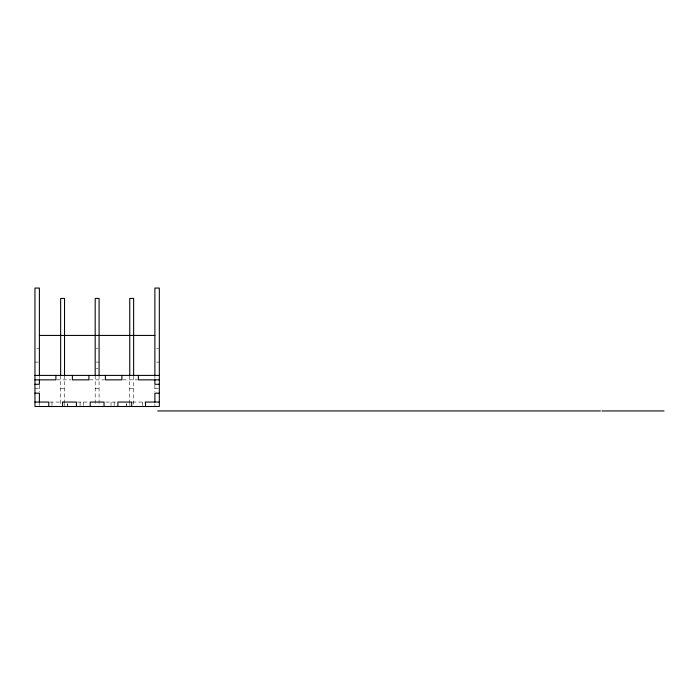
<?xml version="1.0" encoding="UTF-8"?>
<svg xmlns="http://www.w3.org/2000/svg" width="699" height="699" viewBox="0 0 699 699"><rect width="100%" height="100%" fill="white"/><g stroke="black" fill="none" stroke-linecap="round" stroke-linejoin="round"><path stroke-width="0.52" stroke-dasharray="3.5 2.62" d="M36.724 348.757L39.389 348.757M96.165 348.757L98.105 348.757M156.655 348.757L158.437 348.757M34.95 362.082L38.506 362.082M96.165 362.082L99.083 362.082M156.655 362.082L159.32 362.082M96.165 368.749L98.105 368.749M56.82 379.854L70.983 379.854M89.507 379.854L104.352 379.854M122.919 379.854L137.45 379.854M34.95 388.74L39.389 388.74M60.647 388.74L64.535 388.74M95.195 388.74L99.083 388.74M129.743 388.74L133.631 388.74M154.881 388.74L159.32 388.74M49.83 402.065L63.557 402.065M77.467 402.065L89.507 402.065M105.855 402.065L116.75 402.065M132.495 402.065L145.427 402.065M154.881 375.407L154.881 378.482M154.881 385.28L154.881 391.816M154.881 403.839L154.881 405.612M142.281 402.065L142.281 405.612M133.631 376.272L133.631 405.612M129.883 403.839L129.883 405.612M129.743 375.407L129.743 405.612M126.737 403.839L126.737 405.612M126.58 403.839L126.58 405.612M114.173 402.065L114.173 405.612M111.036 402.065L111.036 405.612M99.083 375.407L99.083 405.612M95.195 375.407L95.195 405.612M83.242 402.065L83.242 405.612M80.097 402.065L80.097 405.612M67.689 403.839L67.689 405.612M67.532 403.839L67.532 405.612M64.535 375.407L64.553 405.612M64.395 403.839L64.395 405.612M60.647 375.407L60.647 405.612M51.988 402.065L51.988 405.612M39.389 375.407L39.389 378.482M39.389 385.28L39.389 391.816M39.389 402.065L39.389 405.612"/><path stroke-width="1.05" d="M39.389 335.433L154.881 335.433M34.95 375.407L159.32 375.407M34.95 379.854L55.894 379.854L55.894 375.407M159.32 379.854L138.385 379.854L138.385 375.407M34.95 384.293L39.389 384.293L39.389 379.854M159.32 384.293L154.881 384.293L154.881 379.854M34.95 393.179L39.389 393.179L39.389 402.065M159.32 393.179L154.881 393.179L154.881 402.065M34.95 402.065L48.773 402.065L48.773 406.503M159.32 402.065L145.506 402.065L145.506 406.503M157.677 410.942L600.38 410.942M601.865 410.942L664.05 410.942M154.881 375.407L154.881 288.058L159.32 288.058L159.32 406.503L34.95 406.503L34.95 288.058L39.389 288.058L39.389 375.407M133.631 375.276L133.631 298.421L129.743 298.421L129.743 375.276M131.683 406.503L131.683 402.065L117.869 402.065L117.869 406.503M121.879 375.407L121.879 379.854L105.383 379.854L105.383 375.407M104.046 406.503L104.046 402.065L90.223 402.065L90.223 406.503M99.083 375.276L99.083 298.421L95.195 298.421L95.195 375.276M88.887 375.407L88.887 379.854L72.39 379.854L72.39 375.407M76.409 406.503L76.409 402.065L62.587 402.065L62.587 406.503M64.535 375.276L64.535 298.421L60.647 298.421L60.647 375.276"/></g></svg>
